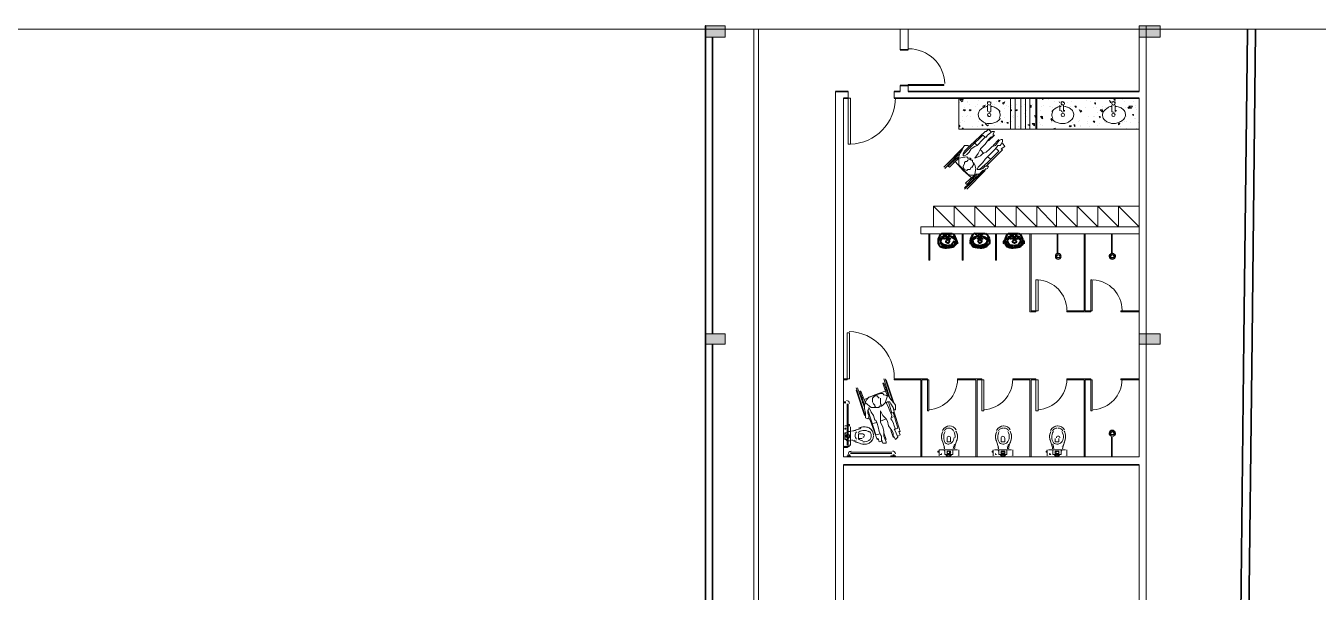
# Model space of a CAD drawing. Header units: inches. Extents: x 5 to 1823, y 18 to 726.
# Drawn here: x 542.91 to 568.14, y 312.61 to 323.68 of the extents above; entities that cross this region are included whole.
import ezdxf

# ---------------------------------------------------------------- set-up
doc = ezdxf.new("R2010")
doc.units = ezdxf.units.IN
doc.header["$MEASUREMENT"] = 0
for name, color, linetype in [('PDF2_01', 1, 'Continuous'), ('PDF2_03', 3, 'Continuous'), ('PDF2_06', 6, 'Continuous'), ('PDF2_LOUCA', 2, 'Continuous'), ('PDF2_MOBILIA', 1, 'Continuous'), ('PDF2_PAREDE', 6, 'Continuous'), ('PDF2_SANITARIO', 1, 'Continuous')]:
    doc.layers.add(name, color=color, linetype=linetype)
doc.layers.add('PDF2_02', color=7, linetype='Continuous', true_color=0xdcdcdc)
doc.layers.add('PDF2_CINZA 1', color=7, linetype='Continuous', true_color=0x767676)

msp = doc.modelspace()

# ---------------------------------------------------------------- linework, layer by layer
at = {"layer": 'PDF2_01', "lineweight": 5}
msp.add_lwpolyline([(420.953, 323.61), (649.222, 323.61), (649.222, 170.038), (420.953, 170.038)], close=True, dxfattribs=at)
for points in [[(557.124, 323.61), (557.124, 301.293), (556.316, 301.293)], [(557.214, 323.61), (557.214, 301.203), (556.316, 301.203)], [(561.727, 322.195), (561.682, 322.195), (561.682, 322.173)], [(561.749, 322.173), (561.749, 322.195)], [(562.131, 322.263), (562.131, 321.656)], [(562.647, 322.263), (562.647, 321.656)], [(563.096, 322.173), (563.096, 322.195)], [(563.096, 322.016), (563.096, 322.128)], [(563.119, 322.195), (563.164, 322.195), (563.164, 322.173)], [(563.164, 322.128), (563.164, 322.016)], [(564.107, 322.173), (564.107, 322.195), (564.174, 322.195), (564.174, 322.173)], [(564.174, 322.128), (564.174, 322.016)], [(561.704, 321.993), (561.704, 321.993)], [(561.704, 321.926), (561.704, 321.926)], [(563.141, 321.993), (563.141, 321.993)], [(563.141, 321.926), (563.141, 321.926)], [(564.129, 321.926), (564.129, 321.926)], [(560.626, 319.748), (560.626, 320.152), (561.031, 319.748), (561.031, 320.152), (561.435, 319.748), (561.435, 320.152), (564.645, 320.152)], [(560.626, 320.152), (563.837, 320.152)], [(561.435, 320.152), (561.839, 319.748), (561.839, 320.152), (562.243, 319.748), (562.243, 320.152), (562.647, 319.748), (562.647, 320.152), (563.029, 319.748), (563.029, 320.152), (563.433, 319.748), (563.433, 320.152), (563.837, 319.748), (563.837, 320.152), (564.241, 319.748), (564.241, 320.152), (564.645, 319.748)], [(561.435, 319.748), (561.435, 320.152), (561.839, 319.748), (561.839, 320.152), (562.243, 319.748), (562.243, 320.152), (562.647, 319.748), (562.647, 320.152), (563.029, 319.748), (563.029, 320.152), (563.433, 319.748), (563.433, 320.152), (563.837, 319.748)]]:
    msp.add_lwpolyline(points, dxfattribs=at)
for points in [[(561.682, 322.128), (561.682, 322.027, 0.414215), (561.715, 321.993, 0.414215), (561.749, 322.016), (561.749, 322.128)], [(564.129, 321.993), (564.14, 321.993, -0.414215), (564.107, 322.016), (564.107, 322.128)], [(561.683, 322.103, 0.049965), (561.647, 322.094, 0.08998), (561.572, 322.062, 0.104473), (561.518, 322.003, 0.117695), (561.502, 321.937, 0.117695), (561.523, 321.873, 0.104473), (561.58, 321.817, 0.08998), (561.632, 321.782, 0.081892), (561.715, 321.769, 0.081892), (561.806, 321.78, 0.08998), (561.881, 321.812, 0.104473), (561.931, 321.873)], [(561.931, 322.001, 0.104473), (561.873, 322.057, 0.08998), (561.798, 322.092, 0.053382), (561.745, 322.104)], [(561.913, 321.871, 0.117695), (561.929, 321.937, 0.117695), (561.913, 322.003)], [(563.123, 322.104, 0.053382), (563.069, 322.092, 0.08998), (562.995, 322.057, 0.104473), (562.937, 322.001)], [(562.937, 321.873, 0.104473), (562.987, 321.812, 0.08998), (563.061, 321.78, 0.081892), (563.152, 321.769, 0.081892), (563.235, 321.782, 0.08998), (563.287, 321.817, 0.104473), (563.345, 321.873, 0.117695), (563.366, 321.937, 0.117695), (563.35, 322.003, 0.104473), (563.296, 322.062, 0.08998), (563.221, 322.094, 0.049965), (563.185, 322.103)], [(562.955, 322.003, 0.117695), (562.939, 321.937, 0.117695), (562.955, 321.871)], [(563.119, 322.027, 0.414215), (563.152, 321.993, 0.414215), (563.186, 322.027)], [(564.111, 322.104, 0.053382), (564.057, 322.092, 0.08998), (564.005, 322.057, 0.104473), (563.947, 322.001, 0.117695), (563.927, 321.937, 0.117695), (563.943, 321.871, 0.104473), (563.997, 321.812, 0.08998), (564.072, 321.78, 0.081892), (564.14, 321.769, 0.081892), (564.223, 321.782, 0.08998), (564.298, 321.817, 0.104473), (564.355, 321.873, 0.117695), (564.376, 321.937, 0.117695), (564.36, 322.003, 0.104473), (564.306, 322.062, 0.08998), (564.231, 322.094, 0.049965), (564.173, 322.103)]]:
    msp.add_lwpolyline(points, format="xyb", dxfattribs=at)
at = {"layer": 'PDF2_01', "lineweight": 30}
for points in [[(563.051, 319.232), (563.051, 319.613), (563.051, 319.232)], [(564.107, 319.232), (564.107, 319.613), (564.107, 319.232)], [(564.107, 319.232), (564.107, 319.613), (564.107, 319.232)], [(564.107, 315.639), (564.107, 315.258), (564.107, 315.639)], [(564.107, 315.639), (564.107, 315.258), (564.107, 315.639)]]:
    msp.add_lwpolyline(points, dxfattribs=at)
for points in [[(564.11, 319.231, 13.924996), (564.126, 319.231, -13.924996)], [(564.126, 315.662, 14.003888), (564.11, 315.662, -14.003888)]]:
    msp.add_lwpolyline(points, format="xyb", close=True, dxfattribs=at)
at = {"layer": 'PDF2_01', "lineweight": 5}
for centre in [(561.715, 322.162), (561.715, 322.162), (563.152, 322.162), (563.152, 322.162), (564.14, 322.162), (564.14, 322.162), (561.715, 321.937), (563.152, 321.937), (564.14, 321.937)]:
    msp.add_circle(centre, 0.0337, dxfattribs=at)
at = {"layer": 'PDF2_01', "lineweight": 30}
for centre in [(563.063, 319.176), (564.118, 319.176), (564.118, 319.176), (564.118, 315.718), (564.118, 315.718)]:
    msp.add_circle(centre, 0.0337, dxfattribs=at)
at = {"layer": 'PDF2_01', "lineweight": 5}
for centre, radius, start, end in [((560.144, 322.521), 0.707, 2.4525, 90.0024), ((558.976, 322.274), 0.909, 271.9117, 359.9994), ((564.163, 322.027), 0.0337, 269.9999, 0.0001), ((562.636, 318.12), 0.595, 0.05, 87.0119), ((563.714, 318.12), 0.595, 0.05, 87.0119), ((558.954, 316.796), 0.909, 0.0006, 88.0883), ((560.503, 316.773), 0.595, 272.9905, 0.0489), ((561.581, 316.773), 0.595, 272.9881, 359.95), ((562.636, 316.773), 0.595, 272.9881, 359.95), ((563.714, 316.773), 0.595, 272.9881, 359.95)]:
    msp.add_arc(centre, radius, start, end, dxfattribs=at)
at = {"layer": 'PDF2_01', "lineweight": 30}
msp.add_arc((563.063, 319.176), 0.0561, 98.0531, 81.6229, dxfattribs=at)
at = {"layer": 'PDF2_02', "color": 2, "lineweight": 5}
for points in [[(556.563, 323.677), (556.563, 323.453), (556.181, 323.453), (556.181, 323.677)], [(564.645, 323.677), (564.645, 323.453), (565.05, 323.453), (565.05, 323.677)], [(556.563, 317.66), (556.563, 317.458), (556.181, 317.458), (556.181, 317.66)], [(564.645, 317.66), (564.645, 317.458), (565.05, 317.458), (565.05, 317.66)]]:
    msp.add_lwpolyline(points, close=True, dxfattribs=at)
at = {"layer": 'PDF2_03', "lineweight": 5}
msp.add_lwpolyline([(561.12, 322.263), (561.12, 321.656), (564.645, 321.656)], dxfattribs=at)
at = {"layer": 'PDF2_06', "lineweight": 5}
for points in [[(556.181, 323.61), (556.181, 323.677), (556.181, 299.474)], [(564.645, 305.558), (564.645, 304.166), (564.78, 304.166), (564.78, 305.716), (564.129, 305.716), (564.129, 308.32), (564.78, 308.32), (564.78, 323.677)], [(556.316, 323.453), (556.316, 317.66)], [(559.975, 323.61), (559.975, 323.206)], [(560.133, 323.61), (560.133, 323.206)], [(566.756, 323.61), (566.756, 323.565), (566.689, 317.57), (566.621, 311.576), (566.554, 305.603), (566.486, 299.586), (566.486, 298.329)], [(566.913, 323.61), (566.913, 323.565), (566.846, 317.57), (566.778, 311.576), (566.711, 305.603), (566.644, 299.586), (566.644, 298.329)], [(558.718, 315.258), (558.718, 322.397), (558.718, 310.52), (558.875, 310.52), (558.875, 315.1), (564.645, 315.1), (564.645, 308.455), (558.875, 308.455), (558.875, 308.522), (558.718, 308.522), (558.718, 308.32), (563.972, 308.32), (563.972, 305.716), (558.718, 305.716), (558.718, 305.469)], [(558.965, 322.263), (558.965, 322.397)], [(559.863, 322.263), (559.863, 322.397)], [(559.975, 322.51), (559.975, 322.397)], [(560.133, 322.51), (560.133, 322.397)], [(564.645, 315.258), (564.645, 322.263), (564.645, 319.748), (560.379, 319.748), (560.379, 319.613), (564.645, 319.613), (564.645, 315.258), (558.875, 315.258), (558.875, 322.263), (558.875, 315.258)], [(556.181, 317.862), (556.181, 317.57)], [(556.316, 317.458), (556.316, 311.688)]]:
    msp.add_lwpolyline(points, dxfattribs=at)
for points in [[(556.563, 323.677), (556.563, 323.453), (556.181, 323.453), (556.181, 323.677)], [(564.645, 323.677), (564.645, 323.453), (565.05, 323.453), (565.05, 323.677)], [(564.645, 323.61), (564.645, 322.397)], [(556.563, 317.66), (556.563, 317.458), (556.181, 317.458), (556.181, 317.66)], [(564.645, 317.66), (564.645, 317.458), (565.05, 317.458), (565.05, 317.66)]]:
    msp.add_lwpolyline(points, close=True, dxfattribs=at)
at = {"layer": 'PDF2_06', "color": 3, "lineweight": 5}
for points in [[(560.829, 322.51), (560.829, 322.532), (560.133, 322.532), (560.133, 322.51)], [(559.01, 321.365), (558.965, 321.365), (558.965, 322.263), (559.01, 322.263)], [(562.625, 318.715), (562.67, 318.715), (562.67, 318.109), (562.625, 318.109)], [(563.702, 318.715), (563.725, 318.715), (563.725, 318.109), (563.702, 318.109)], [(558.943, 317.682), (558.987, 317.682), (558.987, 316.784), (558.943, 316.784)], [(560.514, 316.156), (560.537, 316.156), (560.537, 316.762), (560.514, 316.762)], [(561.569, 316.156), (561.614, 316.156), (561.614, 316.762), (561.569, 316.762)], [(562.625, 316.156), (562.67, 316.156), (562.67, 316.762), (562.625, 316.762)], [(563.702, 316.156), (563.725, 316.156), (563.725, 316.762), (563.702, 316.762)]]:
    msp.add_lwpolyline(points, close=True, dxfattribs=at)
for points in [[(560.559, 319.613), (560.559, 319.097), (560.537, 319.097), (560.537, 319.613)], [(561.21, 319.613), (561.21, 319.097), (561.188, 319.097), (561.188, 319.613)], [(561.861, 319.613), (561.861, 319.097), (561.839, 319.097), (561.839, 319.613)], [(562.512, 319.613), (562.512, 318.087), (562.625, 318.087), (562.625, 318.109), (562.535, 318.109), (562.535, 319.613)], [(563.59, 319.613), (563.59, 318.109), (563.702, 318.109), (563.702, 318.087), (563.59, 318.087), (563.231, 318.087), (563.231, 318.109), (563.568, 318.109), (563.568, 319.613)], [(564.645, 318.087), (564.286, 318.087), (564.286, 318.109), (564.645, 318.109)], [(558.875, 316.784), (558.943, 316.784), (558.943, 316.762), (558.875, 316.762)], [(560.402, 315.258), (560.402, 316.762), (560.514, 316.762), (560.514, 316.784), (560.402, 316.784), (559.863, 316.784), (559.863, 316.762), (560.379, 316.762), (560.379, 315.258)], [(561.457, 315.258), (561.457, 316.762), (561.098, 316.762), (561.098, 316.784), (561.48, 316.784), (561.569, 316.784), (561.569, 316.762), (561.48, 316.762), (561.48, 315.258)], [(562.535, 315.258), (562.535, 316.762), (562.625, 316.762), (562.625, 316.784), (562.535, 316.784), (562.176, 316.784), (562.176, 316.762), (562.512, 316.762), (562.512, 315.258)], [(563.59, 315.258), (563.59, 316.762), (563.702, 316.762), (563.702, 316.784), (563.59, 316.784), (563.231, 316.784), (563.231, 316.762), (563.568, 316.762), (563.568, 315.258)], [(564.645, 316.784), (564.286, 316.784), (564.286, 316.762), (564.645, 316.762)]]:
    msp.add_lwpolyline(points, dxfattribs=at)
at = {"layer": 'PDF2_CINZA 1', "lineweight": 5}
for points in [[(561.21, 322.24), (561.188, 322.195), (561.143, 322.24)], [(561.592, 322.106), (561.637, 322.128), (561.614, 322.083)], [(561.906, 322.218), (561.929, 322.218), (561.906, 322.195)], [(561.974, 322.173), (562.018, 322.195), (561.996, 322.15)], [(562.512, 322.106), (562.535, 322.128), (562.535, 322.083)], [(563.119, 322.15), (563.141, 322.15), (563.141, 322.128)], [(563.77, 322.173), (563.792, 322.173), (563.792, 322.15)], [(564.062, 322.218), (564.084, 322.195), (564.084, 322.173)], [(564.151, 322.24), (564.174, 322.24), (564.174, 322.218)], [(561.21, 322.038), (561.255, 322.038), (561.233, 322.016)], [(561.322, 322.038), (561.367, 322.038), (561.345, 322.016)], [(562.131, 322.038), (562.153, 322.038), (562.153, 322.016)], [(562.243, 322.038), (562.265, 322.038), (562.243, 322.016)], [(562.602, 321.926), (562.647, 321.903), (562.625, 321.881)], [(562.759, 321.859), (562.715, 321.903), (562.759, 321.903)], [(563.388, 322.106), (563.411, 322.106), (563.411, 322.083)], [(563.478, 322.038), (563.523, 322.016), (563.5, 321.993)], [(563.86, 321.903), (563.882, 321.903), (563.882, 321.881)], [(563.927, 322.038), (563.927, 321.993), (563.882, 322.038)], [(564.421, 322.083), (564.466, 322.083), (564.443, 322.061)], [(564.511, 322.106), (564.488, 322.061), (564.443, 322.106)], [(564.511, 321.948), (564.533, 321.948), (564.533, 321.926)], [(561.188, 321.679), (561.21, 321.679), (561.21, 321.656)], [(561.569, 321.746), (561.592, 321.746), (561.592, 321.724)], [(561.951, 321.814), (561.974, 321.814), (561.974, 321.791)], [(562.063, 321.791), (562.086, 321.791), (562.086, 321.769)], [(562.468, 321.746), (562.512, 321.746), (562.512, 321.724)], [(562.602, 321.724), (562.557, 321.769), (562.602, 321.769)], [(562.917, 321.859), (562.939, 321.836), (562.939, 321.814)], [(563.276, 321.724), (563.321, 321.724), (563.298, 321.701)], [(563.366, 321.746), (563.388, 321.746), (563.388, 321.701)], [(563.747, 321.814), (563.77, 321.814), (563.77, 321.791)], [(564.241, 321.769), (564.264, 321.769), (564.241, 321.746)]]:
    msp.add_lwpolyline(points, close=True, dxfattribs=at)
for points in [[(561.143, 322.173), (561.143, 322.173)], [(561.143, 322.173), (561.143, 322.173)], [(561.21, 322.195), (561.21, 322.195)], [(561.3, 322.195), (561.3, 322.195)], [(561.3, 322.173), (561.3, 322.173)], [(561.322, 322.15), (561.322, 322.15)], [(561.48, 322.15), (561.48, 322.15)], [(561.502, 322.263), (561.502, 322.263)], [(561.502, 322.218), (561.502, 322.218)], [(561.637, 322.15), (561.637, 322.15)], [(561.772, 322.15), (561.772, 322.15)], [(561.816, 322.15), (561.816, 322.15)], [(561.861, 322.195), (561.861, 322.195)], [(561.996, 322.15), (561.996, 322.15)], [(562.063, 322.128), (562.063, 322.128)], [(562.131, 322.195), (562.131, 322.195)], [(562.153, 322.128), (562.153, 322.128)], [(562.221, 321.656), (562.221, 322.263)], [(562.221, 322.195), (562.221, 322.195)], [(562.221, 322.173), (562.221, 322.173)], [(562.243, 322.15), (562.243, 322.15)], [(562.333, 321.656), (562.333, 322.263)], [(562.4, 322.15), (562.4, 322.15)], [(562.423, 321.656), (562.423, 322.263)], [(562.423, 322.263), (562.423, 322.263)], [(562.423, 322.218), (562.423, 322.218)], [(562.512, 321.656), (562.512, 322.263)], [(562.557, 322.15), (562.557, 322.15)], [(562.625, 321.656), (562.625, 322.263)], [(562.692, 322.24), (562.692, 322.24)], [(562.782, 322.263), (562.759, 322.24), (562.759, 322.263)], [(562.782, 322.128), (562.782, 322.128)], [(562.872, 322.24), (562.872, 322.24)], [(562.984, 322.195), (562.984, 322.195)], [(563.074, 322.195), (563.074, 322.195)], [(563.253, 322.173), (563.253, 322.173)], [(563.321, 322.195), (563.321, 322.195)], [(563.613, 322.218), (563.613, 322.218)], [(563.702, 322.195), (563.702, 322.195)], [(563.77, 322.173), (563.77, 322.173)], [(563.792, 322.218), (563.792, 322.218)], [(564.174, 322.128), (564.174, 322.128)], [(564.309, 322.24), (564.309, 322.24)], [(564.354, 322.195), (564.354, 322.195)], [(564.533, 322.195), (564.533, 322.195)], [(564.578, 322.128), (564.578, 322.128)], [(561.188, 321.903), (561.188, 321.903)], [(561.233, 322.083), (561.233, 322.083)], [(561.278, 321.903), (561.278, 321.903)], [(561.3, 321.926), (561.3, 321.926)], [(561.345, 322.038), (561.345, 322.038)], [(561.345, 321.903), (561.345, 321.903)], [(561.457, 322.106), (561.457, 322.106)], [(561.502, 321.971), (561.502, 321.971)], [(561.525, 322.016), (561.525, 322.016)], [(561.727, 321.903), (561.704, 321.903), (561.704, 321.926)], [(561.704, 321.926), (561.704, 321.926)], [(561.727, 321.903), (561.727, 321.903)], [(562.018, 322.061), (562.018, 322.061)], [(562.018, 321.881), (562.018, 321.881)], [(562.086, 322.106), (562.086, 322.106)], [(562.153, 322.083), (562.153, 322.083)], [(562.176, 321.903), (562.176, 321.903)], [(562.198, 321.926), (562.198, 321.926)], [(562.198, 321.881), (562.198, 321.881)], [(562.265, 322.038), (562.265, 322.038)], [(562.265, 321.903), (562.265, 321.903)], [(562.355, 322.106), (562.355, 322.106)], [(562.4, 321.971), (562.4, 321.971)], [(562.423, 321.903), (562.423, 321.903)], [(562.445, 322.016), (562.445, 322.016)], [(562.445, 321.903), (562.445, 321.903)], [(562.602, 321.881), (562.602, 321.881)], [(562.625, 322.083), (562.625, 322.083)], [(562.647, 322.106), (562.647, 322.106)], [(562.647, 321.971), (562.647, 321.926), (562.647, 321.948)], [(562.647, 321.971), (562.647, 321.971)], [(562.715, 322.016), (562.715, 322.016)], [(562.737, 322.106), (562.737, 322.106)], [(562.737, 321.926), (562.737, 321.926)], [(562.894, 322.106), (562.894, 322.106)], [(562.917, 322.106), (562.917, 322.106)], [(562.961, 322.083), (562.961, 322.083)], [(563.074, 322.106), (563.074, 322.106)], [(563.253, 322.106), (563.253, 322.106)], [(563.253, 322.083), (563.253, 322.083)], [(563.298, 322.106), (563.298, 322.106)], [(563.411, 322.083), (563.411, 322.083)], [(563.455, 322.038), (563.455, 322.038)], [(563.5, 321.993), (563.5, 321.993)], [(563.59, 322.083), (563.59, 322.083)], [(563.59, 322.083), (563.59, 322.083)], [(563.657, 321.903), (563.657, 321.903)], [(563.747, 322.083), (563.747, 322.083)], [(563.747, 321.903), (563.747, 321.903)], [(563.77, 321.903), (563.77, 321.903)], [(563.815, 322.083), (563.815, 322.083)], [(563.837, 321.993), (563.837, 321.993)], [(563.927, 322.106), (563.927, 322.106)], [(563.927, 322.061), (563.927, 322.061)], [(563.994, 322.083), (563.994, 322.083)], [(564.376, 322.083), (564.376, 322.083)], [(564.376, 321.993), (564.376, 321.993)], [(564.398, 321.903), (564.398, 321.903)], [(564.443, 322.061), (564.443, 322.061)], [(564.578, 322.083), (564.578, 322.083)], [(564.6, 322.038), (564.6, 322.038)], [(561.12, 321.746), (561.143, 321.724), (561.143, 321.701), (561.12, 321.724)], [(561.165, 321.791), (561.165, 321.791)], [(561.188, 321.836), (561.188, 321.836)], [(561.233, 321.814), (561.233, 321.814)], [(561.39, 321.701), (561.39, 321.701)], [(561.48, 321.701), (561.48, 321.701)], [(561.502, 321.814), (561.502, 321.814)], [(561.704, 321.746), (561.682, 321.724), (561.637, 321.769), (561.659, 321.769)], [(561.816, 321.724), (561.816, 321.724)], [(561.929, 321.769), (561.929, 321.769)], [(562.018, 321.791), (562.018, 321.791)], [(562.108, 321.814), (562.108, 321.814)], [(562.131, 321.814), (562.131, 321.814)], [(562.131, 321.656), (562.131, 321.679)], [(562.131, 321.679), (562.131, 321.679)], [(562.153, 321.814), (562.153, 321.814)], [(562.288, 321.701), (562.288, 321.701)], [(562.4, 321.701), (562.4, 321.701)], [(562.423, 321.814), (562.423, 321.814)], [(562.692, 321.791), (562.692, 321.791)], [(562.715, 321.746), (562.715, 321.746)], [(562.759, 321.724), (562.759, 321.724)], [(562.782, 321.859), (562.782, 321.859)], [(562.782, 321.859), (562.782, 321.859)], [(562.939, 321.791), (562.939, 321.791)], [(562.984, 321.656), (562.961, 321.656), (563.006, 321.679), (563.006, 321.656)], [(563.006, 321.791), (563.006, 321.791)], [(563.141, 321.656), (563.141, 321.656)], [(563.298, 321.656), (563.298, 321.656)], [(563.343, 321.791), (563.343, 321.791)], [(563.455, 321.814), (563.455, 321.814)], [(563.478, 321.836), (563.478, 321.836)], [(563.5, 321.724), (563.5, 321.724)], [(563.5, 321.701), (563.5, 321.701)], [(563.635, 321.814), (563.635, 321.814)], [(563.635, 321.769), (563.635, 321.769)], [(563.68, 321.701), (563.68, 321.701)], [(563.792, 321.814), (563.792, 321.814)], [(563.837, 321.724), (563.837, 321.724)], [(563.86, 321.769), (563.86, 321.769)], [(563.972, 321.814), (563.972, 321.814)], [(563.994, 321.791), (563.994, 321.791)], [(564.286, 321.769), (564.286, 321.769)], [(564.286, 321.701), (564.286, 321.701)], [(564.309, 321.791), (564.309, 321.791)], [(564.354, 321.814), (564.354, 321.814)], [(564.398, 321.814), (564.398, 321.814)], [(564.398, 321.679), (564.398, 321.679)], [(564.466, 321.791), (564.466, 321.791)], [(564.556, 321.859), (564.556, 321.859)], [(564.578, 321.859), (564.578, 321.859)], [(564.6, 321.679), (564.6, 321.679)], [(564.6, 321.656), (564.6, 321.656)], [(564.623, 321.656), (564.6, 321.656)], [(564.623, 321.791), (564.623, 321.791)]]:
    msp.add_lwpolyline(points, dxfattribs=at)
at = {"layer": 'PDF2_CINZA 1', "transparency": 33554559}
for points in [[(556.563, 323.677), (556.181, 323.677), (556.563, 323.453)], [(556.181, 323.677), (556.563, 323.453), (556.181, 323.453)], [(565.05, 323.677), (564.645, 323.677), (565.05, 323.453)], [(564.645, 323.677), (565.05, 323.453), (564.645, 323.453)], [(556.563, 317.66), (556.181, 317.66), (556.563, 317.458)], [(556.181, 317.66), (556.563, 317.458), (556.181, 317.458)], [(565.05, 317.66), (564.645, 317.66), (565.05, 317.458)], [(564.645, 317.66), (565.05, 317.458), (564.645, 317.458)]]:
    msp.add_solid(points, dxfattribs=at)
at = {"layer": 'PDF2_LOUCA', "lineweight": 40}
for points in [[(560.986, 319.613), (560.896, 319.613), (560.784, 319.613, 0.216796), (560.717, 319.48, 0.10179), (560.723, 319.428, 0.115546), (560.749, 319.376, 0.13004), (560.817, 319.346, 0.05445), (560.897, 319.344, 0.05445), (560.975, 319.355, 0.13004), (561.032, 319.373, 0.115546), (561.084, 319.428, 0.101794), (561.075, 319.478, 0.216796), (561, 319.619)], [(561.637, 319.613), (561.525, 319.613), (561.42, 319.619, 0.216796), (561.345, 319.478, 0.10179), (561.359, 319.428, 0.115546), (561.389, 319.373, 0.13004), (561.446, 319.355, 0.05445), (561.524, 319.344, 0.05445), (561.603, 319.346, 0.13004), (561.671, 319.376, 0.115546), (561.72, 319.428, 0.101794), (561.726, 319.48, 0.216796), (561.651, 319.619)], [(562.288, 319.613), (562.198, 319.613), (562.086, 319.613, 0.216796), (562.019, 319.48, 0.10179), (562.025, 319.428, 0.115546), (562.051, 319.376, 0.13004), (562.119, 319.346, 0.05445), (562.199, 319.344, 0.05445), (562.277, 319.355, 0.13004), (562.334, 319.373, 0.115546), (562.386, 319.428, 0.101794), (562.377, 319.478, 0.216796), (562.302, 319.619)], [(560.833, 319.542, 0.191406), (560.762, 319.475, 0.234168), (560.804, 319.42, 0.122193), (560.91, 319.389, 0.122193), (561.005, 319.412)], [(560.97, 319.513, 0.09177), (560.89, 319.523, 0.09177), (560.821, 319.513)], [(561.462, 319.542, 0.191406), (561.391, 319.475, 0.234168), (561.438, 319.412, 0.122193), (561.533, 319.389, 0.122193), (561.638, 319.42, 0.234168), (561.68, 319.475, 0.191406), (561.61, 319.542)], [(561.599, 319.513, 0.09177), (561.531, 319.523, 0.09177), (561.472, 319.513)], [(562.135, 319.542, 0.191406), (562.065, 319.475, 0.234168), (562.107, 319.42)], [(562.273, 319.513, 0.09177), (562.192, 319.523, 0.09177), (562.124, 319.513)], [(562.29, 319.42, 0.234168), (562.332, 319.475, 0.191406), (562.261, 319.542)]]:
    msp.add_lwpolyline(points, format="xyb", dxfattribs=at)
at = {"layer": 'PDF2_LOUCA', "color": 1, "lineweight": 40}
for points in [[(560.829, 319.613), (560.829, 319.591)], [(562.131, 319.613), (562.131, 319.591)], [(560.829, 319.568), (560.851, 319.568)], [(560.918, 319.568), (560.941, 319.568)], [(561.502, 319.568), (561.48, 319.568)], [(561.569, 319.568), (561.547, 319.568)], [(562.131, 319.568), (562.153, 319.568)], [(562.221, 319.568), (562.243, 319.568)]]:
    msp.add_lwpolyline(points, close=True, dxfattribs=at)
for points in [[(560.941, 319.591), (560.941, 319.613), (560.941, 319.591)], [(561.48, 319.591), (561.457, 319.613), (561.457, 319.591)], [(561.592, 319.613), (561.569, 319.591), (561.569, 319.613)], [(562.243, 319.591), (562.243, 319.613), (562.243, 319.591)], [(560.873, 319.479), (560.873, 319.479)], [(560.873, 319.456), (560.873, 319.456)], [(560.896, 319.479), (560.896, 319.479)], [(560.896, 319.479), (560.896, 319.479)], [(560.896, 319.456), (560.896, 319.456)], [(560.896, 319.456), (560.896, 319.456)], [(560.896, 319.434), (560.896, 319.434)], [(560.918, 319.456), (560.918, 319.456)], [(561.502, 319.479), (561.502, 319.479)], [(561.502, 319.456), (561.502, 319.456)], [(561.525, 319.479), (561.525, 319.479)], [(561.525, 319.456), (561.525, 319.456)], [(561.525, 319.434), (561.525, 319.434)], [(561.547, 319.479), (561.547, 319.479)], [(561.547, 319.456), (561.547, 319.456)], [(562.153, 319.456), (562.153, 319.456)], [(562.176, 319.479), (562.176, 319.479)], [(562.176, 319.456), (562.176, 319.456)], [(562.198, 319.479), (562.198, 319.479)], [(562.198, 319.479), (562.198, 319.479)], [(562.198, 319.456), (562.198, 319.456)], [(562.198, 319.456), (562.198, 319.456)], [(562.198, 319.434), (562.198, 319.434)], [(562.221, 319.456), (562.221, 319.456)]]:
    msp.add_lwpolyline(points, dxfattribs=at)
for points in [[(560.799, 319.539, 0.151442), (560.731, 319.491, 0.243955), (560.721, 319.419)], [(560.763, 319.459, 0.129624), (560.766, 319.435, 0.178446), (560.81, 319.381)], [(560.876, 319.592, 0.21617), (560.873, 319.568, 0.084315), (560.782, 319.549)], [(560.904, 319.366, 0.132238), (561.004, 319.381, 0.178446), (561.051, 319.431, 0.129624), (561.051, 319.459)], [(561.094, 319.419, 0.243955), (561.074, 319.496, 0.151443), (561.01, 319.549, 0.084315), (560.918, 319.568)], [(561.524, 319.568, 0.084315), (561.433, 319.549, 0.151442), (561.369, 319.496, 0.243955), (561.349, 319.419)], [(561.392, 319.459, 0.129624), (561.392, 319.431, 0.178446), (561.439, 319.381, 0.132238), (561.539, 319.366, 0.132238), (561.628, 319.39, 0.178446), (561.677, 319.435, 0.129624), (561.68, 319.459)], [(561.722, 319.419, 0.243955), (561.712, 319.491, 0.151443), (561.644, 319.539, 0.084315), (561.547, 319.568)], [(562.043, 319.459, 0.129624), (562.046, 319.435, 0.178446), (562.094, 319.39, 0.132238), (562.19, 319.366)], [(562.178, 319.592, 0.21617), (562.176, 319.568, 0.084315), (562.084, 319.549)], [(562.206, 319.366, 0.132238), (562.306, 319.381, 0.178446), (562.353, 319.431, 0.129624), (562.353, 319.459)]]:
    msp.add_lwpolyline(points, format="xyb", dxfattribs=at)
at = {"layer": 'PDF2_LOUCA', "lineweight": 40}
for points in [[(560.784, 319.591), (560.784, 319.591)], [(560.896, 319.568), (560.896, 319.568)], [(560.986, 319.591), (560.986, 319.591)], [(561.412, 319.591), (561.412, 319.591)], [(561.525, 319.568), (561.525, 319.568)], [(561.637, 319.591), (561.637, 319.591)], [(562.086, 319.591), (562.086, 319.591)], [(562.198, 319.568), (562.198, 319.568)], [(562.288, 319.591), (562.288, 319.591)]]:
    msp.add_lwpolyline(points, dxfattribs=at)
at = {"layer": 'PDF2_LOUCA', "lineweight": 5}
for points in [[(558.875, 316.358), (558.875, 316.268), (558.875, 316.358)], [(558.875, 316.335), (558.92, 316.335)], [(558.875, 316.313), (558.92, 316.313)], [(558.92, 316.29), (558.92, 316.29)], [(558.943, 316.29), (558.943, 315.482)], [(558.965, 316.29), (558.965, 315.482)], [(558.875, 315.415), (558.875, 315.482), (558.875, 315.415)], [(558.92, 315.46), (558.875, 315.46)], [(558.92, 315.482), (558.92, 315.482)], [(559.01, 315.347), (559.818, 315.347)], [(559.01, 315.325), (559.818, 315.325)], [(558.987, 315.28), (558.987, 315.303)], [(559.01, 315.303), (559.01, 315.303)], [(559.818, 315.303), (559.818, 315.303)], [(559.841, 315.303), (559.841, 315.28)], [(559.863, 315.303), (559.863, 315.28)]]:
    msp.add_lwpolyline(points, dxfattribs=at)
for points in [[(558.987, 315.493, -0.414213), (558.92, 315.437), (558.875, 315.437)], [(558.965, 315.28), (558.965, 315.303, -0.414213), (559.021, 315.37)]]:
    msp.add_lwpolyline(points, format="xyb", dxfattribs=at)
for points in [[(558.943, 315.258), (559.01, 315.258), (559.01, 315.28), (558.943, 315.28)], [(559.886, 315.258), (559.796, 315.258), (559.796, 315.28), (559.886, 315.28)]]:
    msp.add_lwpolyline(points, close=True, dxfattribs=at)
at = {"layer": 'PDF2_LOUCA', "lineweight": 40}
for centre in [(560.907, 319.58), (561.536, 319.58), (562.209, 319.58)]:
    msp.add_circle(centre, 0.0337, dxfattribs=at)
at = {"layer": 'PDF2_LOUCA', "color": 1, "lineweight": 40}
for centre in [(560.907, 319.467), (561.536, 319.467), (562.209, 319.467)]:
    msp.add_circle(centre, 0.0337, dxfattribs=at)
at = {"layer": 'PDF2_LOUCA', "lineweight": 40}
for centre, radius, start, end in [((560.818, 319.445), 0.0568, 151.3352, 165.3963), ((560.952, 319.422), 0.124, 32.9669, 76.3096), ((560.952, 319.49), 0.0786, 296.6849, 349.4024), ((560.996, 319.445), 0.0568, 14.6037, 28.6648), ((561.447, 319.445), 0.0568, 151.3352, 165.3963), ((561.625, 319.445), 0.0568, 14.6037, 28.6648), ((562.098, 319.445), 0.0568, 151.3352, 165.3963), ((562.187, 319.602), 0.214, 242.836, 270.7025), ((562.209, 319.602), 0.214, 269.2975, 297.164), ((562.298, 319.445), 0.0568, 14.6037, 28.6648)]:
    msp.add_arc(centre, radius, start, end, dxfattribs=at)
at = {"layer": 'PDF2_LOUCA', "color": 1, "lineweight": 40}
for centre, radius, start, end in [((560.885, 319.557), 0.19, 240.9101, 271.042), ((560.907, 319.58), 0.0337, 332.9893, 21.781), ((561.536, 319.58), 0.0337, 158.219, 207.0107), ((561.536, 319.58), 0.0337, 332.9893, 21.781), ((562.075, 319.445), 0.0786, 144.1115, 198.9506), ((562.142, 319.423), 0.123, 109.1306, 143.5768), ((562.209, 319.289), 0.28, 68.4255, 87.7033), ((562.209, 319.58), 0.0337, 332.9893, 21.781), ((562.254, 319.423), 0.123, 36.4231, 70.8696), ((562.322, 319.445), 0.0786, 341.0494, 35.8885)]:
    msp.add_arc(centre, radius, start, end, dxfattribs=at)
at = {"layer": 'PDF2_LOUCA', "lineweight": 5}
for centre in [(558.931, 316.302), (559.829, 315.314)]:
    msp.add_arc(centre, 0.0561, 0.0001, 89.9999, dxfattribs=at)
at = {"layer": 'PDF2_MOBILIA', "lineweight": 5}
for points in [[(561.345, 321.342), (561.637, 321.612), (561.659, 321.612), (561.704, 321.656), (561.749, 321.612)], [(561.367, 321.32), (561.592, 321.544), (561.637, 321.499)], [(561.435, 321.387), (561.48, 321.342)], [(561.682, 321.005), (561.704, 320.983), (561.974, 321.252), (561.951, 321.275), (562.018, 321.32), (561.974, 321.387)], [(561.704, 321.454), (561.704, 321.432), (561.816, 321.544), (561.794, 321.544)], [(561.794, 321.32), (561.794, 321.342), (561.906, 321.454), (561.906, 321.432)], [(560.829, 320.916), (561.188, 321.252)], [(560.851, 320.938), (561.21, 321.297)], [(560.851, 320.893), (561.12, 321.163)], [(561.031, 321.005), (560.941, 320.916), (560.918, 320.938), (561.008, 321.028), (561.031, 321.005), (561.12, 321.095), (561.278, 321.118), (561.3, 321.095), (561.345, 321.095), (561.367, 321.073)], [(561.008, 321.028), (561.12, 321.118)], [(561.278, 321.275), (561.345, 321.342), (561.367, 321.32), (561.21, 321.163)], [(561.525, 320.871), (561.682, 321.005), (561.906, 321.23), (561.861, 321.275)], [(561.547, 321.252), (561.614, 321.185)], [(561.547, 321.252), (561.547, 321.252)], [(561.682, 321.118), (561.749, 321.073)], [(561.053, 321.073), (561.053, 321.073)], [(561.053, 321.028), (561.21, 320.848), (561.367, 320.713)], [(561.076, 321.095), (561.076, 321.073)], [(561.12, 321.073), (561.12, 321.073)], [(561.233, 320.489), (561.659, 320.893)], [(561.412, 321.005), (561.435, 320.96), (561.457, 320.893), (561.435, 320.781)], [(561.659, 320.938), (561.704, 320.983)], [(561.233, 320.511), (561.525, 320.781)], [(561.367, 320.669), (561.278, 320.579), (561.255, 320.601), (561.345, 320.691)], [(561.278, 320.489), (561.637, 320.848)], [(561.412, 320.758), (561.435, 320.758), (561.345, 320.691), (561.367, 320.669), (561.48, 320.781)], [(561.412, 320.713), (561.412, 320.691)], [(561.435, 320.736), (561.435, 320.713)], [(561.48, 320.781), (561.48, 320.781)], [(561.48, 320.781), (561.48, 320.781)], [(561.233, 320.489), (561.233, 320.489)], [(559.122, 316.605), (559.302, 316.043)], [(559.279, 316.223), (559.145, 316.605)], [(559.683, 316.56), (559.639, 316.695), (559.661, 316.695), (559.706, 316.582), (559.683, 316.56), (559.728, 316.448), (559.683, 316.313), (559.639, 316.268), (559.616, 316.246), (559.594, 316.246)], [(559.661, 316.784), (559.773, 316.403)], [(559.683, 316.784), (559.841, 316.313)], [(559.706, 316.762), (559.863, 316.29)], [(559.706, 316.582), (559.751, 316.448)], [(559.122, 316.56), (559.279, 316.066)], [(559.234, 316.403), (559.19, 316.537), (559.212, 316.537), (559.257, 316.425)], [(559.526, 316.223), (559.481, 316.223), (559.414, 316.223), (559.302, 316.313), (559.257, 316.425), (559.234, 316.403), (559.279, 316.268)], [(559.257, 316.358), (559.234, 316.335)], [(559.257, 316.335), (559.234, 316.313)], [(559.683, 316.537), (559.481, 316.47), (559.279, 316.38)], [(559.571, 316.403), (559.549, 316.425), (559.526, 316.448), (559.481, 316.448), (559.437, 316.403), (559.437, 316.38), (559.437, 316.358), (559.437, 316.335), (559.459, 316.29), (559.481, 316.268), (559.481, 316.246), (559.504, 316.223), (559.549, 316.223), (559.571, 316.223), (559.571, 316.246), (559.594, 316.246), (559.616, 316.268), (559.594, 316.29), (559.594, 316.335), (559.594, 316.358), (559.594, 316.403)], [(559.728, 316.47), (559.706, 316.448)], [(559.751, 316.515), (559.728, 316.515)], [(559.751, 316.493), (559.728, 316.493)], [(559.841, 316.223), (559.863, 316.133), (559.818, 316.111), (559.751, 316.335)], [(559.279, 316.246), (559.279, 316.246)], [(559.279, 316.246), (559.279, 316.246)], [(559.302, 316.313), (559.302, 316.313)], [(559.347, 316.178), (559.414, 315.976), (559.504, 315.684), (559.594, 315.707)], [(559.841, 316.133), (559.93, 315.819), (559.886, 315.797)], [(559.863, 316.133), (559.975, 315.752), (559.953, 315.752), (559.975, 315.684), (559.93, 315.662)], [(559.369, 316.021), (559.392, 315.976)], [(559.414, 315.976), (559.392, 315.976), (559.526, 315.594), (559.549, 315.617), (559.571, 315.55), (559.639, 315.572)], [(559.526, 315.931), (559.437, 315.909)], [(559.706, 315.999), (559.594, 315.954)], [(559.706, 315.999), (559.706, 315.999)], [(559.863, 316.043), (559.796, 316.021)], [(559.661, 315.729), (559.706, 315.594)], [(559.661, 315.729), (559.661, 315.729)], [(559.706, 315.594), (559.706, 315.594)], [(559.796, 315.774), (559.841, 315.639), (559.863, 315.639)], [(559.796, 315.774), (559.796, 315.774)]]:
    msp.add_lwpolyline(points, dxfattribs=at)
for points in [[(561.12, 320.96), (561.3, 320.781), (561.345, 320.758), (561.412, 320.758), (561.457, 320.781), (561.502, 320.781), (561.547, 320.803), (561.592, 320.848), (561.637, 320.871), (561.682, 320.893), (561.704, 320.938), (561.682, 320.938), (561.659, 320.938), (561.637, 320.938), (561.592, 320.893), (561.547, 320.871), (561.502, 320.871), (561.48, 320.871), (561.502, 320.916), (561.547, 320.96), (561.592, 321.005), (561.637, 321.073), (561.659, 321.095), (561.704, 321.14), (561.749, 321.185), (561.816, 321.252), (561.861, 321.297), (561.884, 321.342), (561.929, 321.342), (561.951, 321.365), (561.974, 321.41), (561.974, 321.432), (561.974, 321.454), (561.951, 321.454), (561.906, 321.432), (561.861, 321.365), (561.839, 321.342), (561.772, 321.32), (561.727, 321.275), (561.659, 321.207), (561.592, 321.185), (561.547, 321.14), (561.435, 321.095), (561.502, 321.185), (561.547, 321.275), (561.569, 321.297), (561.637, 321.365), (561.704, 321.454), (561.749, 321.499), (561.794, 321.522), (561.794, 321.567), (561.816, 321.612), (561.794, 321.612), (561.772, 321.612), (561.682, 321.544), (561.659, 321.499), (561.637, 321.499), (561.592, 321.454), (561.547, 321.41), (561.525, 321.387), (561.48, 321.342), (561.435, 321.32), (561.367, 321.275), (561.322, 321.207), (561.278, 321.163), (561.233, 321.14), (561.21, 321.14), (561.21, 321.185), (561.233, 321.23), (561.278, 321.275), (561.322, 321.32), (561.3, 321.342), (561.278, 321.342), (561.233, 321.342), (561.21, 321.297), (561.188, 321.252), (561.143, 321.185), (561.12, 321.118), (561.12, 321.005), (561.12, 320.983)], [(561.233, 320.983), (561.21, 320.938), (561.21, 320.916), (561.233, 320.871), (561.278, 320.848), (561.3, 320.871), (561.322, 320.871), (561.345, 320.871), (561.367, 320.916), (561.39, 320.916), (561.39, 320.938), (561.412, 320.96), (561.412, 320.983), (561.39, 321.028), (561.39, 321.05), (561.367, 321.05), (561.345, 321.073), (561.3, 321.05), (561.278, 321.028), (561.255, 321.028), (561.233, 321.005)], [(559.594, 316.493), (559.369, 316.425), (559.324, 316.38), (559.302, 316.335), (559.279, 316.268), (559.279, 316.246), (559.279, 316.201), (559.302, 316.111), (559.302, 316.066), (559.302, 316.021), (559.347, 315.999), (559.369, 316.021), (559.369, 316.066), (559.347, 316.111), (559.347, 316.156), (559.369, 316.201), (559.369, 316.223), (559.392, 316.178), (559.414, 316.133), (559.459, 316.066), (559.481, 315.976), (559.504, 315.976), (559.526, 315.909), (559.549, 315.841), (559.571, 315.752), (559.594, 315.684), (559.616, 315.662), (559.616, 315.617), (559.616, 315.572), (559.639, 315.527), (559.683, 315.527), (559.706, 315.527), (559.706, 315.55), (559.683, 315.594), (559.661, 315.662), (559.661, 315.684), (559.661, 315.752), (559.639, 315.841), (559.594, 315.931), (559.594, 315.976), (559.594, 316.043), (559.594, 316.156), (559.639, 316.066), (559.706, 315.999), (559.728, 315.954), (559.751, 315.864), (559.818, 315.774), (559.841, 315.729), (559.841, 315.662), (559.863, 315.639), (559.886, 315.594), (559.908, 315.617), (559.93, 315.639), (559.886, 315.752), (559.863, 315.797), (559.886, 315.797), (559.863, 315.864), (559.841, 315.931), (559.818, 315.976), (559.796, 315.999), (559.818, 316.066), (559.773, 316.156), (559.751, 316.223), (559.728, 316.268), (559.706, 316.313), (559.728, 316.335), (559.773, 316.335), (559.796, 316.29), (559.841, 316.223), (559.863, 316.178), (559.886, 316.178), (559.886, 316.201), (559.886, 316.246), (559.886, 316.268), (559.841, 316.335), (559.796, 316.38), (559.751, 316.448), (559.661, 316.47), (559.639, 316.493)]]:
    msp.add_lwpolyline(points, close=True, dxfattribs=at)
at = {"layer": 'PDF2_PAREDE', "lineweight": 35}
for points in [[(556.181, 323.61), (556.181, 323.677), (556.181, 299.766)], [(556.316, 323.453), (556.316, 317.66)], [(566.756, 323.61), (566.756, 323.565), (566.689, 317.57), (566.621, 311.576), (566.554, 305.603), (566.486, 299.586), (566.486, 298.329), (566.486, 276.932), (566.644, 276.932), (566.644, 298.329), (566.644, 299.586), (566.711, 305.603), (566.778, 311.576), (566.846, 317.57), (566.913, 323.565), (566.913, 323.61)], [(560.133, 323.206), (559.975, 323.206)], [(558.965, 322.397), (558.718, 322.397)], [(559.975, 322.397), (559.863, 322.397)], [(560.133, 322.51), (559.975, 322.51)], [(564.645, 322.397), (560.133, 322.397)], [(558.965, 322.263), (558.875, 322.263)], [(564.645, 322.263), (559.863, 322.263)], [(556.181, 317.862), (556.181, 317.57)], [(556.316, 317.458), (556.316, 311.688)], [(558.875, 315.1), (564.645, 315.1)]]:
    msp.add_lwpolyline(points, dxfattribs=at)
at = {"layer": 'PDF2_SANITARIO', "lineweight": 5}
for points in [[(558.875, 315.841), (558.875, 315.662), (558.875, 315.482)], [(558.898, 315.864), (558.987, 315.864)], [(558.898, 315.841), (558.898, 315.841)], [(558.987, 315.841), (558.987, 315.841)], [(559.01, 315.482), (559.01, 315.662), (559.01, 315.841)], [(558.943, 315.729), (558.943, 315.707)], [(558.943, 315.594), (558.943, 315.594)], [(558.965, 315.707), (558.965, 315.729)], [(558.965, 315.594), (558.965, 315.594)], [(559.077, 315.729), (559.077, 315.729)], [(559.077, 315.594), (559.077, 315.594)], [(563.074, 315.617), (563.074, 315.55), (563.051, 315.55), (563.006, 315.55), (563.006, 315.617)], [(558.898, 315.482), (558.898, 315.482)], [(558.898, 315.46), (558.987, 315.46)], [(558.987, 315.482), (558.987, 315.482)], [(560.739, 315.37), (560.716, 315.37), (560.716, 315.347)], [(560.739, 315.347), (560.716, 315.347), (560.716, 315.37)], [(560.739, 315.28), (560.739, 315.392), (560.918, 315.392), (561.098, 315.392)], [(560.851, 315.46), (560.851, 315.46)], [(560.873, 315.347), (560.873, 315.347)], [(560.986, 315.347), (560.986, 315.347)], [(561.008, 315.46), (561.008, 315.46)], [(561.12, 315.28), (561.12, 315.392)], [(561.794, 315.37), (561.772, 315.37), (561.772, 315.347)], [(561.794, 315.347), (561.772, 315.347), (561.772, 315.37)], [(561.794, 315.28), (561.794, 315.392)], [(561.816, 315.392), (561.974, 315.392), (562.153, 315.392)], [(561.884, 315.392), (561.906, 315.37), (561.906, 315.325), (561.906, 315.303), (561.929, 315.303), (561.951, 315.28), (561.974, 315.28), (561.951, 315.303), (561.929, 315.303), (561.906, 315.303), (561.906, 315.325), (561.906, 315.37), (561.906, 315.392)], [(561.906, 315.46), (561.906, 315.46)], [(561.929, 315.347), (561.929, 315.347)], [(562.041, 315.347), (562.041, 315.347)], [(562.063, 315.46), (562.063, 315.46)], [(562.176, 315.28), (562.176, 315.392)], [(562.849, 315.28), (562.849, 315.392)], [(562.872, 315.392), (563.051, 315.392), (563.208, 315.392)], [(562.961, 315.46), (562.961, 315.46)], [(562.984, 315.347), (562.984, 315.347)], [(563.141, 315.392), (563.119, 315.37), (563.119, 315.325), (563.119, 315.303), (563.096, 315.303), (563.074, 315.28), (563.051, 315.28), (563.074, 315.303), (563.096, 315.303), (563.119, 315.303), (563.119, 315.325), (563.119, 315.37), (563.119, 315.392)], [(563.096, 315.347), (563.096, 315.347)], [(563.119, 315.46), (563.119, 315.46)], [(563.231, 315.28), (563.231, 315.392)], [(560.739, 315.258), (560.918, 315.258), (561.098, 315.258)], [(561.098, 315.28), (561.098, 315.28)], [(561.816, 315.28), (561.816, 315.28)], [(561.816, 315.258), (561.974, 315.258), (562.153, 315.258)], [(562.153, 315.28), (562.153, 315.28)], [(562.872, 315.28), (562.872, 315.28)], [(562.872, 315.258), (563.051, 315.258), (563.208, 315.258)], [(563.208, 315.28), (563.208, 315.28)]]:
    msp.add_lwpolyline(points, dxfattribs=at)
for points in [[(558.92, 315.797), (558.92, 315.819), (558.898, 315.819), (558.898, 315.797)], [(558.943, 315.864), (558.943, 315.886), (558.965, 315.886), (558.987, 315.886), (558.987, 315.864)], [(558.92, 315.729), (558.943, 315.729), (558.965, 315.752), (559.01, 315.752), (558.965, 315.752), (558.943, 315.729), (558.92, 315.729), (558.898, 315.729), (558.898, 315.707), (558.898, 315.684), (558.898, 315.662), (558.898, 315.684), (558.898, 315.707)], [(558.898, 315.662), (558.898, 315.639), (558.898, 315.617), (558.92, 315.594), (558.943, 315.594), (558.965, 315.572), (559.01, 315.572), (558.965, 315.572), (558.943, 315.572), (558.92, 315.594), (558.898, 315.594), (558.898, 315.617), (558.898, 315.639)], [(558.987, 315.662), (558.987, 315.684), (558.965, 315.684), (558.965, 315.707), (558.943, 315.707), (558.943, 315.684), (558.92, 315.684), (558.92, 315.662), (558.943, 315.639), (558.965, 315.639), (558.987, 315.639)], [(558.987, 315.662), (558.987, 315.684), (558.965, 315.684), (558.943, 315.684), (558.92, 315.662), (558.92, 315.684), (558.943, 315.684), (558.965, 315.684), (558.987, 315.684)], [(558.92, 315.662), (558.92, 315.639), (558.943, 315.639), (558.943, 315.617), (558.965, 315.617), (558.987, 315.639), (558.987, 315.662), (558.987, 315.639), (558.965, 315.639), (558.965, 315.617), (558.943, 315.617), (558.943, 315.639), (558.92, 315.639)], [(560.784, 315.325), (560.784, 315.303), (560.761, 315.303), (560.784, 315.303)], [(560.873, 315.303), (560.851, 315.303), (560.851, 315.325), (560.851, 315.37), (560.829, 315.392), (560.851, 315.37), (560.851, 315.325), (560.851, 315.303), (560.873, 315.303), (560.873, 315.28), (560.896, 315.28), (560.918, 315.28), (560.896, 315.28), (560.896, 315.303)], [(560.918, 315.325), (560.941, 315.325), (560.941, 315.347), (560.941, 315.37), (560.918, 315.37), (560.896, 315.347), (560.896, 315.325)], [(560.918, 315.37), (560.896, 315.37), (560.896, 315.347), (560.896, 315.325), (560.896, 315.303), (560.918, 315.303), (560.896, 315.303), (560.896, 315.325), (560.896, 315.347), (560.896, 315.37)], [(560.918, 315.28), (560.941, 315.28), (560.963, 315.303), (560.986, 315.303), (561.008, 315.303), (561.008, 315.325), (561.008, 315.37), (561.008, 315.392), (561.008, 315.37), (561.008, 315.325), (561.008, 315.303), (560.986, 315.303), (560.963, 315.28), (560.941, 315.28)], [(560.918, 315.303), (560.941, 315.303), (560.941, 315.325), (560.963, 315.325), (560.963, 315.347), (560.963, 315.37), (560.941, 315.37), (560.918, 315.37), (560.941, 315.37), (560.963, 315.37), (560.963, 315.347), (560.963, 315.325), (560.941, 315.325), (560.941, 315.303)], [(561.839, 315.325), (561.839, 315.303), (561.861, 315.303), (561.839, 315.303)], [(561.974, 315.325), (561.996, 315.325), (562.018, 315.325), (562.018, 315.347), (561.996, 315.347), (561.996, 315.37), (561.974, 315.37), (561.974, 315.347), (561.951, 315.347), (561.951, 315.325)], [(561.974, 315.37), (561.951, 315.37), (561.951, 315.347), (561.951, 315.325), (561.974, 315.303), (561.951, 315.325), (561.951, 315.347), (561.951, 315.37)], [(561.974, 315.28), (561.996, 315.28), (562.018, 315.303), (562.041, 315.303), (562.063, 315.303), (562.063, 315.325), (562.063, 315.37), (562.063, 315.392), (562.063, 315.37), (562.063, 315.325), (562.063, 315.303), (562.041, 315.303), (562.018, 315.28), (561.996, 315.28)], [(561.974, 315.303), (561.996, 315.303), (561.996, 315.325), (562.018, 315.325), (562.018, 315.347), (562.018, 315.37), (561.996, 315.37), (561.974, 315.37), (561.996, 315.37), (562.018, 315.37), (562.018, 315.347), (562.018, 315.325), (561.996, 315.303)], [(562.849, 315.347), (562.827, 315.347), (562.827, 315.37), (562.849, 315.37)], [(562.894, 315.325), (562.894, 315.303), (562.917, 315.303)], [(562.984, 315.303), (562.961, 315.303), (562.961, 315.325), (562.961, 315.37), (562.961, 315.392), (562.961, 315.37), (562.961, 315.325), (562.961, 315.303), (562.984, 315.303), (563.006, 315.28), (563.029, 315.28), (563.051, 315.28), (563.029, 315.28), (563.006, 315.303)], [(563.051, 315.37), (563.074, 315.347), (563.074, 315.325), (563.051, 315.325), (563.029, 315.325), (563.006, 315.325), (563.006, 315.347), (563.029, 315.347), (563.029, 315.37), (563.051, 315.37), (563.029, 315.37), (563.006, 315.37), (563.006, 315.347), (563.006, 315.325), (563.029, 315.325), (563.029, 315.303), (563.051, 315.303), (563.029, 315.303), (563.006, 315.325), (563.006, 315.347), (563.006, 315.37), (563.029, 315.37)], [(563.051, 315.303), (563.074, 315.325), (563.074, 315.347), (563.074, 315.37), (563.051, 315.37), (563.074, 315.37), (563.074, 315.347), (563.074, 315.325)]]:
    msp.add_lwpolyline(points, close=True, dxfattribs=at)
for points in [[(559.211, 315.817, -0.019488), (559.126, 315.782, -0.047924), (559.031, 315.761, 0.02378), (559.074, 315.766, 0.018937), (559.168, 315.799)], [(559.209, 315.833, -0.211827), (559.38, 315.816, -0.245704), (559.459, 315.681, 0.262596), (559.371, 315.821, 0.257428), (559.165, 315.815)], [(561.018, 315.767, 0.278725), (560.927, 315.819, 0.278725), (560.841, 315.767)], [(561.072, 315.785, 0.245704), (560.938, 315.864, -0.262596), (561.072, 315.785)], [(562.128, 315.785, 0.245704), (561.993, 315.864, -0.262596), (562.128, 315.785)], [(563.183, 315.785, 0.245704), (563.048, 315.864, -0.262596), (563.183, 315.785)], [(559.082, 315.574, 0.02378), (559.031, 315.585, -0.047924), (559.126, 315.564)], [(559.115, 315.544, -0.019488), (559.209, 315.513, 0.211827), (559.38, 315.53, 0.245704), (559.459, 315.665, -0.262596), (559.371, 315.525, -0.257428), (559.165, 315.531, 0.018937), (559.074, 315.558)], [(559.128, 315.744, 0.205624), (559.1, 315.669, 0.205624), (559.128, 315.602)], [(559.369, 315.745, 0.16469), (559.249, 315.773, 0.16068), (559.156, 315.731)], [(559.234, 315.617), (559.167, 315.617), (559.167, 315.662), (559.167, 315.707), (559.234, 315.707, -0.41694), (559.279, 315.672, -0.41694), (559.247, 315.639)], [(559.249, 315.55, 0.16469), (559.369, 315.578, 0.278725), (559.414, 315.675, 0.278725), (559.362, 315.761)], [(560.857, 315.751, 0.16469), (560.829, 315.635, 0.16068), (560.859, 315.533, 0.205624), (560.926, 315.505, 0.205624), (560.988, 315.538, 0.16068), (561.03, 315.635)], [(561.058, 315.498, -0.019488), (561.089, 315.591, 0.211827), (561.066, 315.762, -0.257428), (561.071, 315.547, 0.018937), (561.045, 315.457, 0.02378), (561.04, 315.413)], [(561.912, 315.751, 0.16469), (561.885, 315.635, 0.16068), (561.914, 315.533, 0.205624), (562.003, 315.505, 0.205624), (562.065, 315.538, 0.16068), (562.108, 315.635, 0.16469), (562.08, 315.751)], [(562.114, 315.498, -0.019488), (562.145, 315.591, 0.211827), (562.122, 315.762, -0.257428), (562.127, 315.547, 0.018937), (562.1, 315.457, 0.02378), (562.095, 315.413)], [(562.934, 315.498, 0.019488), (562.903, 315.591, -0.211827), (562.921, 315.753, 0.257428), (562.921, 315.547, -0.018937), (562.947, 315.457, -0.02378), (562.952, 315.413)], [(562.968, 315.751, 0.16469), (562.94, 315.635, 0.16068), (562.969, 315.533, 0.205624), (563.059, 315.505, 0.205624), (563.121, 315.538, 0.16068), (563.163, 315.635, 0.16469), (563.135, 315.751)], [(563.096, 315.629, 0.41694), (563.061, 315.662, 0.41694), (563.029, 315.629)]]:
    msp.add_lwpolyline(points, format="xyb", dxfattribs=at)
for points in [[(560.823, 315.498, 0.019488), (560.792, 315.591, -0.211827), (560.81, 315.753, 0.257428), (560.81, 315.547, -0.018937), (560.837, 315.457, -0.02378), (560.842, 315.413, 0.047924)], [(560.928, 315.662, -0.41694), (560.963, 315.617), (560.963, 315.55), (560.918, 315.55), (560.896, 315.55), (560.896, 315.617, -0.41694)], [(561.878, 315.498, 0.019488), (561.847, 315.591, -0.211827), (561.865, 315.753, 0.257428), (561.865, 315.547, -0.018937), (561.892, 315.457, -0.02378), (561.897, 315.413, 0.047924)], [(561.983, 315.662, -0.41694), (562.018, 315.617), (562.018, 315.55), (561.974, 315.55), (561.951, 315.55), (561.951, 315.617, -0.41694)], [(563.162, 315.464, 0.02378), (563.147, 315.415, -0.047924), (563.169, 315.498, -0.019488), (563.2, 315.591, 0.211827), (563.177, 315.762, -0.257428), (563.182, 315.547, 0.018937)]]:
    msp.add_lwpolyline(points, format="xyb", close=True, dxfattribs=at)
for centre, radius, start, end in [((560.952, 315.695), 0.168, 92.7411, 151.5949), ((560.952, 315.695), 0.168, 92.7411, 147.9585), ((562.007, 315.695), 0.168, 92.7411, 151.5949), ((562.007, 315.695), 0.168, 92.7411, 147.9585), ((561.985, 315.718), 0.101, 88.5936, 150.8916), ((562.007, 315.718), 0.101, 29.1084, 91.4064), ((563.063, 315.695), 0.168, 92.7411, 151.5949), ((563.063, 315.695), 0.168, 92.7411, 147.9585), ((563.04, 315.718), 0.101, 88.5936, 150.8916), ((563.063, 315.718), 0.101, 29.1084, 91.4064), ((559.268, 315.74), 0.168, 228.1146, 264.6277), ((560.862, 315.651), 0.191, 354.3915, 31.7999), ((561.513, 315.336), 0.505, 160.093, 171.0679), ((562.569, 315.336), 0.505, 160.093, 171.0679), ((562.479, 315.336), 0.505, 8.9321, 19.907)]:
    msp.add_arc(centre, radius, start, end, dxfattribs=at)
for points in [[(560.893, 315.864), (560.893, 315.864), (560.893, 315.864), (560.893, 315.864)], [(561.948, 315.864), (561.948, 315.864), (561.948, 315.864), (561.948, 315.864)], [(563.026, 315.864), (563.026, 315.864), (563.026, 315.864), (563.026, 315.864)], [(559.459, 315.71), (559.459, 315.71), (559.459, 315.71), (559.459, 315.71)]]:
    msp.add_open_spline(points, degree=3, dxfattribs=at)

doc.saveas('drawing.dxf')
